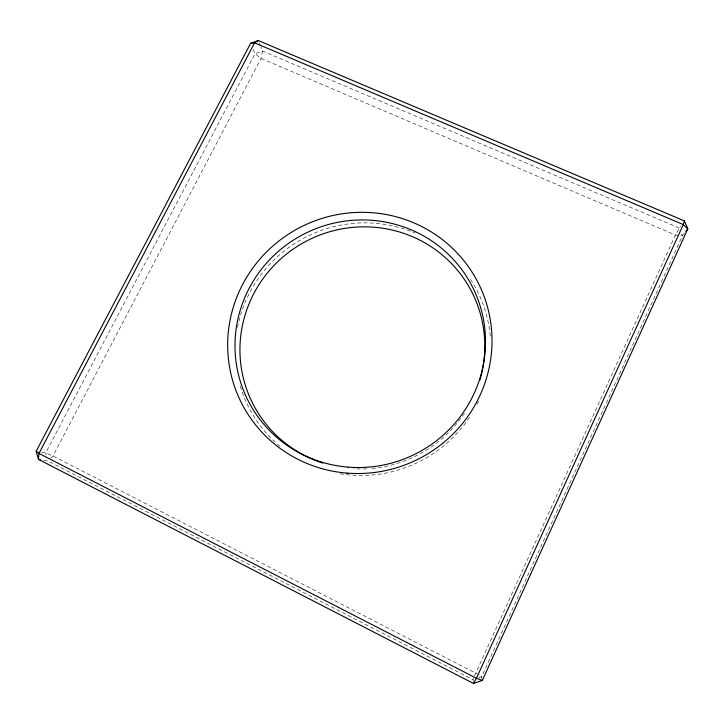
<?xml version="1.0" encoding="UTF-8"?>
<svg xmlns="http://www.w3.org/2000/svg" width="724" height="724" viewBox="0 0 724 724"><rect width="100%" height="100%" fill="white"/><g stroke="black" fill="none" stroke-linecap="round" stroke-linejoin="round"><path stroke-width="0.54" stroke-dasharray="3.62 2.71" d="M473.261 681.583L473.034 679.7L474.148 676.768M474.519 675.791L675.438 235.029L680.451 226.241M684.452 233.191L682.433 235.78L481.632 676.732L482.139 679.501M50.807 458.12L52.988 455.975L261.011 58.409L262.513 51.024L260.83 46.834M478.763 677.727L481.632 676.732L478.202 674.515M43.702 460.265L47.893 460.971L473.034 679.7M41.458 452.183L45.657 452.971L52.988 455.975L477.351 673.963M679.139 228.006L262.513 51.024L254.993 53.766L45.657 452.971L46.218 454.971M681.61 233.843L682.433 235.78L675.438 235.029L261.011 58.409L254.993 53.766L253.246 49.594M259.147 42.644L260.414 45.784M464.401 413.241A122.908 120.573 -27 0 1 370.1 468.591M366.751 468.808A122.908 120.573 -27 0 1 353.375 468.763M470.564 279.428A128.202 125.804 -27 0 1 490.438 338.66M478.6 401.123A128.202 125.804 -27 0 1 476.79 404.825M469.496 417.296A128.202 125.804 -27 0 1 337.71 473.333M280.079 446.464A128.202 125.804 -27 0 1 239.671 383.801M237.553 327.429A128.202 125.804 -27 0 1 414.789 232.938"/><path stroke-width="1.09" d="M684.415 220.92L683.275 224.576L476.419 678.252L473.487 683.456L38.462 459.387L36.2 451.206L250.613 43.34L258.305 40.544L684.415 220.92L687.8 228.865L482.302 680.415L473.487 683.456M685.791 231.463L687.8 228.865L683.275 224.576L254.604 42.834L250.613 43.34M258.305 40.544L254.604 42.834L38.96 453.423L38.462 459.387L40.562 459.74M482.302 680.415L476.419 678.252L38.96 453.423L36.2 451.206M322.913 463.098A122.908 120.573 -27 0 1 245.925 312.306A122.908 120.573 -27 0 1 398.526 231.707A122.908 120.573 -27 0 1 479.84 380.209M348.036 467.116A125.777 123.279 -27 0 0 474.311 290.74A125.777 123.279 -27 0 0 258.377 273.328A125.777 123.279 -27 0 0 348.036 467.116M347.122 473.116A132.727 130.058 -27 0 0 480.13 286.858A132.727 130.058 -27 0 0 252.251 268.794A132.727 130.058 -27 0 0 347.122 473.116"/></g></svg>
